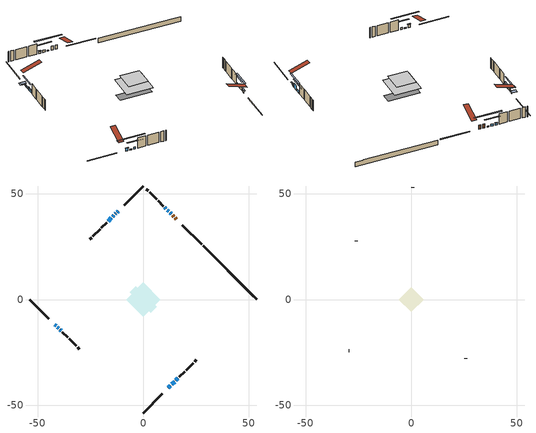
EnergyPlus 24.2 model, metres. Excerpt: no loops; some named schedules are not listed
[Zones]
conditioned space
 floor outside (Floor1 construction): -2.04,0 0,2.04 2.04,0 0,-2.04 z0.61
 floor adiabatic (AdiabaticFloorConstruction): -8.06,0 0,8.06 8.06,0 0,-8.06 z3.05
 floor foundation (Slab1 construction): -6.36,3.51 -3.51,6.36 6.36,-3.51 3.51,-6.36 z-1.68
 wall outside (RimJoist1 construction): 0,-53.71 9.1,-44.61 / -53.71,0 -44.61,-9.1 / 0,53.71 -9.1,44.61 / 27.62,26.09 18.52,35.19 z0.61:0.91
 wall outside (AdiabaticWallConstruction 1): 15.69,38.01 15.1,38.6 / 14.45,39.26 13.86,39.85 z0.61:2.64
 wall outside (AdiabaticWallConstruction): -11.92,41.78 -12.36,41.35 z0.61:0.92; 11.92,-41.78 12.89,-40.81 / -13.88,39.82 -14.46,39.25 / 15.46,-38.24 16.43,-37.27 z0.61:1.73; -41.78,-11.92 -41.24,-12.46 z0.61:1.91; 13.2,40.5 12.66,41.05 / -40.59,-13.12 -40.05,-13.66 z0.61:1.07; -13.01,40.7 -13.23,40.48 z0.61:2.14; 12.01,41.7 11.36,42.35 z0.61:1.63; 13.55,-40.16 14.81,-38.9 z0.61:2.74; -39.39,-14.31 -38.89,-14.82 / 10.7,43 10.12,43.58 z0.61:1.53; -15.12,38.59 -16.64,37.06 z0.61:1.88
 wall outside (Wall1 construction): 17.09,-36.61 19.58,-34.13 / -38.23,-15.47 -35.75,-17.96 / -17.3,36.41 -19.78,33.92 / 9.47,44.24 6.98,46.72 z0.61:5.49
 wall outside (Wall2 construction): 20.23,-33.47 23.6,-30.11 / -35.09,-18.61 -31.72,-21.98 / -20.44,33.27 -23.81,29.9 / 6.33,47.38 2.96,50.75 z0.61:5.49
 wall outside (Wall3 construction): 24.26,-29.45 25.1,-28.6 / -31.07,-22.64 -30.22,-23.49 / -24.46,29.24 -25.31,28.39 / 2.3,51.4 1.46,52.25 z0.61:5.49
 wall foundation (FoundationWall1 construction): 28.27,25.43,-1.68 28.27,25.43,0.61 51.16,2.54,0.61 51.16,2.54,0.42 53.71,0,0.42 53.71,0,-1.68
 window (WindowConstruction 9): -11.92,41.78 -12.35,41.35 z0.61:0.91
 window (WindowConstruction 7): 11.92,-41.78 12.89,-40.81 z0.61:1.73
 window (WindowConstruction 8): -41.78,-11.92 -41.24,-12.46 z0.61:1.91
 window (WindowConstruction 11): 13.2,40.51 12.66,41.04 z0.61:1.07
 window (WindowConstruction 12): -40.59,-13.12 -40.05,-13.66 z0.61:1.07
 window (WindowConstruction 10): -13.01,40.69 -13.23,40.48 z0.61:2.13
 window (WindowConstruction): 12,41.7 11.36,42.35 z0.61:1.62
 window (WindowConstruction 1): 13.55,-40.16 14.81,-38.9 z0.61:2.74
 window (WindowConstruction 2): -39.39,-14.31 -38.89,-14.82 z0.61:1.52
 window (WindowConstruction 3): 10.7,43 10.13,43.58 z0.61:1.52
 window (WindowConstruction 4): -13.88,39.82 -14.46,39.25 z0.61:1.73
 window (WindowConstruction 5): -15.12,38.59 -16.64,37.06 z0.61:1.88
 window (WindowConstruction 6): 15.46,-38.24 16.43,-37.27 z0.61:1.73
 door (Door): 15.69,38.01 15.1,38.6 z0.61:2.64
 door (Door 1): 14.45,39.26 13.86,39.85 z0.61:2.64
 ceiling adiabatic (AdiabaticFloorConstruction): 0,-8.06 8.06,0 0,8.06 -8.06,0 z3.05
attic - vented
 floor to conditioned space (Floor2 construction Reversed): -5.88,0 0,5.88 5.88,0 0,-5.88 z5.49
 wall outside (Wall4 construction): 25.76,-27.95 25.9,-27.8 / -29.56,-24.14 -29.42,-24.29 / -25.97,27.74 -26.11,27.6 / 0.8,52.91 0.66,53.05 z0.61:5.49
 roof outside (Roof1 construction): 11.27,-42.44,5.49 5.54,-36.71,8.19 4.03,-38.22,8.19 9.76,-43.95,5.49; -42.44,-11.27,5.49 -36.71,-5.54,8.19 -38.22,-4.03,8.19 -43.95,-9.76,5.49; -11.27,42.44,5.49 -5.54,36.71,8.19 -4.03,38.22,8.19 -9.76,43.95,5.49; 16.35,37.35,5.49 10.62,31.63,8.19 12.13,30.12,8.19 17.86,35.85,5.49
shading: -12.68,41.03 -11.6,42.11 -13.1,43.61 -14.19,42.53 z1.38; 13.04,-40.67 11.78,-41.92 12.07,-42.22 13.33,-40.96 z1.93; -41.1,-12.6 -41.92,-11.78 -42.22,-12.07 -41.39,-12.89 z2.11; 8.64,45.07 17.22,36.48 17.52,36.77 8.93,45.36 z6.76; -36.02,-17.68 -44.61,-9.09 -44.9,-9.39 -36.32,-17.97 z6.76; -13.55,40.15 -12.69,41.02 -14.19,42.53 -15.06,41.66 z2.59; 9.28,44.43 14.08,39.62 14.38,39.91 9.57,44.72 z4.57; 16.89,-36.82 11.47,-42.24 11.76,-42.53 17.18,-37.11 z5.68; -36.81,-16.9 -41.47,-12.23 -41.76,-12.53 -37.1,-17.19 z4.47; 9.98,43.72 10.84,42.86 11.13,43.15 10.27,44.01 z1.73; -16.54,37.17 -11.8,41.9 -12.09,42.19 -16.83,37.46 z4.67; -16.78,36.92 -14.97,38.73 -15.26,39.02 -17.07,37.21 z2.08; 18.51,-35.19 13.38,-40.32 13.67,-40.61 18.8,-35.48 z4.67
[Building]
Building 1: Terrain=Suburbs
[Site:Location]
Toronto City Centre_ON: Latitude {deg}=43.63; Longitude {deg}=-79.39; Time Zone {hr}=-5; Elevation {m}=77; Keep Site Location Information=Yes
[Site:GroundTemperature:Shallow]
5.01852, 3.26908, 3.12898, 3.95918, 7.29196, 10.6092, 13.4851, 15.3069, 15.4617, 13.9799, 11.1774, 7.9619
[Site:WaterMainsTemperature]
Calculation Method=Schedule; Temperature Schedule=mains temperature schedule
[Material] Roughness=Rough; Thermal Absorptance=0.9
Name | Thickness {m} | Conductivity {W/m-K} | Density {kg/m3} | Specific Heat {J/kg-K} | Solar Absorptance | Visible Absorptance
asphalt or fiberglass shingles | 0.00635 | 0.162714 | 1121.4 | 1465.45 | 0.4 | 0.4
ceiling loosefill ins | 0.169333 | 0.0480833 | 16.02 | 1046.75 | 0.7 | 0.7
ceiling stud and cavity | 0.1397 | 0.0979471 | 65.682 | 1177.47 | 0.7 | 0.7
concrete 4.0 in. | 0.1016 | 1.803125 | 2242.8 | 837.4 | 0.7 | 0.7
concrete 8.0 in. | 0.2032 | 1.803125 | 2242.8 | 837.4 | 0.7 | 0.7
door material | 0.04445 | 0.053851 | 512.64 | 1214.23 | 0.7 | 0.7
exterior vertical ins | 0.0115383 | 0.029427 | 32.04 | 1214.23 | 0.7 | 0.7
floor covering | 0.0127 | 0.0433444 | 54.468 | 1339.84 | 0.6 | 0.6
floor rigid ins; rim joist rigid ins; wall rigid ins | 0.051816 | 0.029427 | 32.04 | 1214.23 | 0.7 | 0.7
floor rigid ins 1; wall rigid ins 1 | 0.512978 | 0.029427 | 32.04 | 1214.23 | 0.7 | 0.7
floor stud and cavity | 0.1397 | 0.18659 | 92.3553 | 1139.71 | 0.7 | 0.7
floor stud and cavity 1 | 0.1397 | 1.75129 | 37.0049 | 1207.88 | 0.7 | 0.7
furniture material conditioned space 1 | 0.1524 | 0.115458 | 640.8 | 1214.23 | 0.6 | 0.6
gypsum board | 0.0127 | 0.160291 | 801 | 837.4 | 0.6 | 0.6
gypsum board 1 | 0.0127 | 0.160291 | 801 | 837.4 | 0.7 | 0.7
osb sheathing 0.5 in. | 0.0127 | 0.115458 | 512.64 | 1214.23 | 0.7 | 0.7
osb sheathing 0.75 in. | 0.01905 | 0.115458 | 512.64 | 1214.23 | 0.7 | 0.7
osb sheathing 2.0 in. | 0.0508 | 0.115458 | 512.64 | 1214.23 | 0.7 | 0.7
rim joist stud and cavity | 0.0508 | 0.035244 | 125.044 | 1163.47 | 0.6 | 0.6
wall stud and cavity | 0.1397 | 0.0832512 | 139.0536 | 1170.24 | 0.7 | 0.7
wall stud and cavity 1 | 0.1397 | 0.160606 | 139.0536 | 1170.24 | 0.7 | 0.7
wall stud and cavity 2 | 0.1397 | 0.109132 | 139.0536 | 1170.24 | 0.7 | 0.7
wall stud and cavity 3 | 0.0889 | 6.1454 | 50.32683 | 1063.81 | 0.6 | 0.6
wall stud and cavity 4 | 0.0889 | 0.380278 | 52.3479 | 1209.89 | 0.7 | 0.7
wall stud and cavity 5 | 0.0889 | 0.391764 | 83.0341 | 1211.67 | 0.7 | 0.7
wood siding | 0.0254 | 0.102417 | 544.68 | 1172.36 | 0.4 | 0.4
wood siding 1 | 0.00254 | 0.102417 | 544.68 | 1172.36 | 0.4 | 0.4
wood siding 2; wood siding 3; wood siding 4 | 0.0254 | 0.102417 | 544.68 | 1172.36 | 0.7 | 0.7
[WindowMaterial:SimpleGlazingSystem]
Name | U-Factor {W/m2-K} | Solar Heat Gain Coefficient
WindowMaterial | 3.01388 | 0.52
WindowMaterial 1 | 2.97357 | 0.6
WindowMaterial 10 | 3.06101 | 0.4
WindowMaterial 2 | 2.98322 | 0.53
WindowMaterial 3 | 3.029213 | 0.5
WindowMaterial 4 | 2.96448 | 0.56
WindowMaterial 5 | 2.909975 | 0.64
WindowMaterial 6 | 2.97754 | 0.57
WindowMaterial 7 | 2.94631 | 0.64
WindowMaterial 8 | 3.06555 | 0.49
WindowMaterial 9 | 3.06271 | 0.54
[Construction]
AdiabaticFloorConstruction: floor stud and cavity 1, floor rigid ins 1, osb sheathing 0.75 in., floor covering
AdiabaticWallConstruction: wood siding 3, wall rigid ins 1, wall stud and cavity 4, gypsum board
AdiabaticWallConstruction 1: wood siding 4, wall rigid ins 1, wall stud and cavity 4, gypsum board
Door; Door 1: door material
Floor1 construction: floor stud and cavity, floor rigid ins, osb sheathing 0.75 in., floor covering
Floor2 construction Reversed: gypsum board, ceiling stud and cavity, ceiling loosefill ins
FoundationWall1 construction: concrete 8.0 in., gypsum board 1
furniture construction conditioned space 1: furniture material conditioned space 1
PartitionWallConstruction: gypsum board, wall stud and cavity 5, gypsum board
RimJoist1 construction: wood siding 2, rim joist rigid ins, osb sheathing 2.0 in., rim joist stud and cavity
Roof1 construction: asphalt or fiberglass shingles
Slab1 construction: concrete 4.0 in.
Wall1 construction: wood siding, osb sheathing 0.5 in., wall stud and cavity, gypsum board
Wall2 construction: wood siding, wall rigid ins, osb sheathing 0.5 in., wall stud and cavity 1, gypsum board
Wall3 construction: wood siding, osb sheathing 0.5 in., wall stud and cavity 2, gypsum board
Wall4 construction: wood siding 1, wall stud and cavity 3
WindowConstruction: WindowMaterial
WindowConstruction 1: WindowMaterial 1
WindowConstruction 10: WindowMaterial 9
WindowConstruction 11; WindowConstruction 12: WindowMaterial 10
WindowConstruction 2: WindowMaterial 2
WindowConstruction 3: WindowMaterial 3
WindowConstruction 4: WindowMaterial 4
WindowConstruction 5: WindowMaterial 5
WindowConstruction 6; WindowConstruction 7: WindowMaterial 6
WindowConstruction 8: WindowMaterial 7
WindowConstruction 9: WindowMaterial 8
[Zone] Multiplier=1; Part of Total Floor Area=Yes
Name | Volume {m3}
attic - vented | 30.3066
conditioned space | 511.7
[Space]
Name | Zone | Volume {m3}
attic - vented 1 | attic - vented | 30.3066
conditioned space 1 | conditioned space | 511.7
[ZoneInfiltration:EffectiveLeakageArea]
infil attic - vented 1: Zone or Space=attic - vented 1; Schedule=Always On Discrete; Effective Air Leakage Area {cm2}=2911.58; Stack Coefficient=0.000526865; Wind Coefficient=1.55085e-05
[ZoneMixing]
whole house fan mix: Zone or Space=attic - vented; Schedule=Always On Continuous; Design Flow Rate Calculation Method=Flow/Zone; Design Flow Rate {m3/s}=0; Source Zone or Space=conditioned space
[SurfaceProperty:ExposedFoundationPerimeter]
Slab1: Exposed Perimeter Calculation Method=TotalExposedPerimeter; Total Exposed Perimeter {m}=35.966
[InternalMass] Zone or ZoneList=conditioned space; Space or SpaceList=conditioned space 1
Name | Construction | Surface Area {m2}
furniture mass conditioned space 1 | furniture construction conditioned space 1 | 77.7681
partition wall mass | PartitionWallConstruction | 194.42
[Lights]
interior lighting: Zone or ZoneList or Space or SpaceList=conditioned space 1; Schedule=interior lighting schedule; Design Level Calculation Method=LightingLevel; Lighting Level {W}=343.2; Return Air Fraction=0; Fraction Radiant=0.6; Fraction Visible=0.2; Fraction Replaceable=1
[People]
occupants: Zone or ZoneList or Space or SpaceList=conditioned space 1; Number of People Schedule=occupants schedule; Number of People Calculation Method=People; Number of People=3; Fraction Radiant=0.314171; Sensible Heat Fraction=0.56303; Activity Level Schedule=occupants activity schedule; Carbon Dioxide Generation Rate {m3/s-W}=0; Enable ASHRAE 55 Comfort Warnings=No; Mean Radiant Temperature Calculation Type=EnclosureAveraged
[ElectricEquipment] Zone or ZoneList or Space or SpaceList=conditioned space 1; Design Level Calculation Method=EquipmentLevel
Name | Schedule | Design Level {W} | Fraction Latent | Fraction Radiant | Fraction Lost
clothes dryer | clothes dryer schedule | 140.772 | 0.015 | 0.081 | 0.85
clothes washer | clothes washer schedule | 32.1985 | 0.03 | 0.162 | 0.7
cooking range | cooking range schedule | 215.147 | 0.08 | 0.432 | 0.2
dishwasher | dishwasher schedule | 66.8632 | 0.3 | 0.18 | 0.4
fridge | fridge schedule | 72.9452 | 0 | 0.6 | 0
mech vent bath fan 0 | mech vent bath fan 0 schedule | 50.2 | 0 | 0 | 1
mech vent bath fan 1 | mech vent bath fan 1 schedule | 50.2 | 0 | 0 | 1
mech vent house fan | mech vent house fan schedule | 0 | 0 | 0 | 1
mech vent house fan cfis | mech vent house fan cfis schedule | 0 | 0 | 0 | 0
mech vent range fan 0 | mech vent range fan 0 schedule | 57 | 0 | 0 | 1
misc plug loads | misc plug loads schedule | 494.7 | 0.045 | 0.513 | 0.1
whole house fan | Always On Discrete | 0 | 0 | 0 | 1
[OtherEquipment] Zone or ZoneList or Space or SpaceList=conditioned space 1; Design Level Calculation Method=EquipmentLevel
Name | Fuel Type | Schedule | Design Level {W} | Fraction Latent | Fraction Radiant | Fraction Lost
clothes dryer 1 | Electricity | clothes dryer schedule | 0 | 0.015 | 0.081 | 0.85
cooking range 1 | Electricity | cooking range schedule | 0 | 0.08 | 0.432 | 0.2
general water use latent | None | general water use schedule | 62.594 | 1 | 0 | 0
general water use sensible | None | general water use schedule | -61.6891 | 0 | 0.6 | 0
mech vent house fan latent load | None | Always On Discrete | 0 | 1 | 0 | 0
mech vent house fan sensible load | None | Always On Discrete | 0 | 0 | 0 | 0
water heater energy adjustment1 | NaturalGas | Always On Discrete | 0.01 | 0 | 0 | 1
[ZoneInfiltration:DesignFlowRate] Zone or ZoneList or Space or SpaceList=conditioned space 1; Schedule=Always On Discrete; Design Flow Rate Calculation Method=Flow/Zone; Design Flow Rate {m3/s}=0
infil flow; natural vent flow; whole house fan flow
[Foundation:Kiva]
Foundation Kiva 1: Initial Indoor Air Temperature {C}=18; Wall Height Above Grade {m}=0.609996; Wall Depth Below Slab {m}=0.2032; Custom Block Material Name 1=exterior vertical ins; Custom Block Depth 1 {m}=2.28999; Custom Block X Position 1 {m}=0.2159; Custom Block Z Position 1 {m}=0
[Foundation:Kiva:Settings]
Soil Conductivity {W/m-K}=0.849921; Soil Density {kg/m3}=1842.3; Soil Specific Heat {J/kg-K}=418.7; Ground Solar Absorptivity=0.9; Ground Thermal Absorptivity=0.9; Ground Surface Roughness {m}=0.03; Far-Field Width {m}=40; Deep-Ground Boundary Condition=ZeroFlux; Deep-Ground Depth {m}=40; Minimum Cell Dimension {m}=0.2; Maximum Cell Growth Coefficient=3; Simulation Timestep=Timestep
[Exterior:Lights]
exterior lighting: Schedule=exterior lighting schedule; Design Level {W}=75.6
[Schedule:Constant]
Name | Hourly Value
Always On Continuous; mech vent house fan schedule; mech vent house fan cfis schedule; Always On Discrete | 1
occupants activity schedule | 117.228
fridge schedule | 0
[Schedule:Week:Daily]
interior lighting schedule Week Rule - Jan1-Jan27: interior lighting schedule day, interior lighting schedule day, interior lighting schedule day, interior lighting schedule day, interior lighting schedule day, interior lighting schedule day, interior lighting schedule day, interior lighting schedule default day, interior lighting schedule default day, interior lighting schedule default day, interior lighting schedule default day, interior lighting schedule default day
interior lighting schedule Week Rule - Jan28-Feb3: interior lighting schedule day, interior lighting schedule day, interior lighting schedule day, interior lighting schedule day, interior lighting schedule day 1, interior lighting schedule day 1, interior lighting schedule day 1, interior lighting schedule default day, interior lighting schedule default day, interior lighting schedule default day, interior lighting schedule default day, interior lighting schedule default day
interior lighting schedule Week Rule - Feb4-Feb24: interior lighting schedule day 1, interior lighting schedule day 1, interior lighting schedule day 1, interior lighting schedule day 1, interior lighting schedule day 1, interior lighting schedule day 1, interior lighting schedule day 1, interior lighting schedule default day, interior lighting schedule default day, interior lighting schedule default day, interior lighting schedule default day, interior lighting schedule default day
interior lighting schedule Week Rule - Feb25-Mar3: interior lighting schedule day 1, interior lighting schedule day 1, interior lighting schedule day 1, interior lighting schedule day 1, interior lighting schedule day 2, interior lighting schedule day 2, interior lighting schedule day 2, interior lighting schedule default day, interior lighting schedule default day, interior lighting schedule default day, interior lighting schedule default day, interior lighting schedule default day
interior lighting schedule Week Rule - Mar4-Mar31: interior lighting schedule day 2, interior lighting schedule day 2, interior lighting schedule day 2, interior lighting schedule day 2, interior lighting schedule day 2, interior lighting schedule day 2, interior lighting schedule day 2, interior lighting schedule default day, interior lighting schedule default day, interior lighting schedule default day, interior lighting schedule default day, interior lighting schedule default day
interior lighting schedule Week Rule - Apr1-Apr28: interior lighting schedule day 3, interior lighting schedule day 3, interior lighting schedule day 3, interior lighting schedule day 3, interior lighting schedule day 3, interior lighting schedule day 3, interior lighting schedule day 3, interior lighting schedule default day, interior lighting schedule default day, interior lighting schedule default day, interior lighting schedule default day, interior lighting schedule default day
interior lighting schedule Week Rule - Apr29-May5: interior lighting schedule day 3, interior lighting schedule day 3, interior lighting schedule day 4, interior lighting schedule day 4, interior lighting schedule day 4, interior lighting schedule day 4, interior lighting schedule day 4, interior lighting schedule default day, interior lighting schedule default day, interior lighting schedule default day, interior lighting schedule default day, interior lighting schedule default day
interior lighting schedule Week Rule - May6-May26: interior lighting schedule day 4, interior lighting schedule day 4, interior lighting schedule day 4, interior lighting schedule day 4, interior lighting schedule day 4, interior lighting schedule day 4, interior lighting schedule day 4, interior lighting schedule default day, interior lighting schedule default day, interior lighting schedule default day, interior lighting schedule default day, interior lighting schedule default day
interior lighting schedule Week Rule - May27-Jun2: interior lighting schedule day 4, interior lighting schedule day 4, interior lighting schedule day 4, interior lighting schedule day 4, interior lighting schedule day 4, interior lighting schedule day 5, interior lighting schedule day 5, interior lighting schedule default day, interior lighting schedule default day, interior lighting schedule default day, interior lighting schedule default day, interior lighting schedule default day
interior lighting schedule Week Rule - Jun3-Jun30: interior lighting schedule day 5, interior lighting schedule day 5, interior lighting schedule day 5, interior lighting schedule day 5, interior lighting schedule day 5, interior lighting schedule day 5, interior lighting schedule day 5, interior lighting schedule default day, interior lighting schedule default day, interior lighting schedule default day, interior lighting schedule default day, interior lighting schedule default day
interior lighting schedule Week Rule - Jul1-Jul28: interior lighting schedule day 6, interior lighting schedule day 6, interior lighting schedule day 6, interior lighting schedule day 6, interior lighting schedule day 6, interior lighting schedule day 6, interior lighting schedule day 6, interior lighting schedule default day, interior lighting schedule default day, interior lighting schedule default day, interior lighting schedule default day, interior lighting schedule default day
interior lighting schedule Week Rule - Jul29-Aug4: interior lighting schedule day 6, interior lighting schedule day 6, interior lighting schedule day 6, interior lighting schedule day 7, interior lighting schedule day 7, interior lighting schedule day 7, interior lighting schedule day 7, interior lighting schedule default day, interior lighting schedule default day, interior lighting schedule default day, interior lighting schedule default day, interior lighting schedule default day
interior lighting schedule Week Rule - Aug5-Aug25: interior lighting schedule day 7, interior lighting schedule day 7, interior lighting schedule day 7, interior lighting schedule day 7, interior lighting schedule day 7, interior lighting schedule day 7, interior lighting schedule day 7, interior lighting schedule default day, interior lighting schedule default day, interior lighting schedule default day, interior lighting schedule default day, interior lighting schedule default day
interior lighting schedule Week Rule - Aug26-Sep1: interior lighting schedule day 7, interior lighting schedule day 7, interior lighting schedule day 7, interior lighting schedule day 7, interior lighting schedule day 7, interior lighting schedule day 7, interior lighting schedule day 8, interior lighting schedule default day, interior lighting schedule default day, interior lighting schedule default day, interior lighting schedule default day, interior lighting schedule default day
interior lighting schedule Week Rule - Sep2-Sep29: interior lighting schedule day 8, interior lighting schedule day 8, interior lighting schedule day 8, interior lighting schedule day 8, interior lighting schedule day 8, interior lighting schedule day 8, interior lighting schedule day 8, interior lighting schedule default day, interior lighting schedule default day, interior lighting schedule default day, interior lighting schedule default day, interior lighting schedule default day
interior lighting schedule Week Rule - Sep30-Oct6: interior lighting schedule day 8, interior lighting schedule day 9, interior lighting schedule day 9, interior lighting schedule day 9, interior lighting schedule day 9, interior lighting schedule day 9, interior lighting schedule day 9, interior lighting schedule default day, interior lighting schedule default day, interior lighting schedule default day, interior lighting schedule default day, interior lighting schedule default day
interior lighting schedule Week Rule - Oct7-Oct27: interior lighting schedule day 9, interior lighting schedule day 9, interior lighting schedule day 9, interior lighting schedule day 9, interior lighting schedule day 9, interior lighting schedule day 9, interior lighting schedule day 9, interior lighting schedule default day, interior lighting schedule default day, interior lighting schedule default day, interior lighting schedule default day, interior lighting schedule default day
interior lighting schedule Week Rule - Oct28-Nov3: interior lighting schedule day 9, interior lighting schedule day 9, interior lighting schedule day 9, interior lighting schedule day 9, interior lighting schedule day 10, interior lighting schedule day 10, interior lighting schedule day 10, interior lighting schedule default day, interior lighting schedule default day, interior lighting schedule default day, interior lighting schedule default day, interior lighting schedule default day
interior lighting schedule Week Rule - Nov4-Nov24: interior lighting schedule day 10, interior lighting schedule day 10, interior lighting schedule day 10, interior lighting schedule day 10, interior lighting schedule day 10, interior lighting schedule day 10, interior lighting schedule day 10, interior lighting schedule default day, interior lighting schedule default day, interior lighting schedule default day, interior lighting schedule default day, interior lighting schedule default day
interior lighting schedule Week Rule - Nov25-Dec1: interior lighting schedule day 10, interior lighting schedule day 10, interior lighting schedule day 10, interior lighting schedule day 10, interior lighting schedule day 10, interior lighting schedule day 10, interior lighting schedule day 11, interior lighting schedule default day, interior lighting schedule default day, interior lighting schedule default day, interior lighting schedule default day, interior lighting schedule default day
interior lighting schedule Week Rule - Dec2-Dec31: interior lighting schedule day 11, interior lighting schedule day 11, interior lighting schedule day 11, interior lighting schedule day 11, interior lighting schedule day 11, interior lighting schedule day 11, interior lighting schedule day 11, interior lighting schedule default day, interior lighting schedule default day, interior lighting schedule default day, interior lighting schedule default day, interior lighting schedule default day
occupants schedule Week Rule - Jan1-Dec31: occupants schedule day, occupants schedule day, occupants schedule day, occupants schedule day, occupants schedule day, occupants schedule day, occupants schedule day, occupants schedule default day, occupants schedule default day, occupants schedule default day, occupants schedule default day, occupants schedule default day
clothes dryer schedule Week Rule - Jan1-Dec31: clothes dryer schedule day, clothes dryer schedule day, clothes dryer schedule day, clothes dryer schedule day, clothes dryer schedule day, clothes dryer schedule day, clothes dryer schedule day, clothes dryer schedule default day, clothes dryer schedule default day, clothes dryer schedule default day, clothes dryer schedule default day, clothes dryer schedule default day
clothes washer schedule Week Rule - Jan1-Dec31: clothes washer schedule day, clothes washer schedule day, clothes washer schedule day, clothes washer schedule day, clothes washer schedule day, clothes washer schedule day, clothes washer schedule day, clothes washer schedule default day, clothes washer schedule default day, clothes washer schedule default day, clothes washer schedule default day, clothes washer schedule default day
cooking range schedule Week Rule - Jan1-Dec31: cooking range schedule day, cooking range schedule day, cooking range schedule day, cooking range schedule day, cooking range schedule day, cooking range schedule day, cooking range schedule day, cooking range schedule default day, cooking range schedule default day, cooking range schedule default day, cooking range schedule default day, cooking range schedule default day
dishwasher schedule Week Rule - Jan1-Dec31: dishwasher schedule day, dishwasher schedule day, dishwasher schedule day, dishwasher schedule day, dishwasher schedule day, dishwasher schedule day, dishwasher schedule day, dishwasher schedule default day, dishwasher schedule default day, dishwasher schedule default day, dishwasher schedule default day, dishwasher schedule default day
mech vent bath fan 0 schedule Week Rule - Jan1-Dec31: mech vent bath fan 0 schedule day, mech vent bath fan 0 schedule day, mech vent bath fan 0 schedule day, mech vent bath fan 0 schedule day, mech vent bath fan 0 schedule day, mech vent bath fan 0 schedule day, mech vent bath fan 0 schedule day, mech vent bath fan 0 schedule default day, mech vent bath fan 0 schedule default day, mech vent bath fan 0 schedule default day, mech vent bath fan 0 schedule default day, mech vent bath fan 0 schedule default day
mech vent bath fan 1 schedule Week Rule - Jan1-Dec31: mech vent bath fan 1 schedule day, mech vent bath fan 1 schedule day, mech vent bath fan 1 schedule day, mech vent bath fan 1 schedule day, mech vent bath fan 1 schedule day, mech vent bath fan 1 schedule day, mech vent bath fan 1 schedule day, mech vent bath fan 1 schedule default day, mech vent bath fan 1 schedule default day, mech vent bath fan 1 schedule default day, mech vent bath fan 1 schedule default day, mech vent bath fan 1 schedule default day
mech vent range fan 0 schedule Week Rule - Jan1-Dec31: mech vent range fan 0 schedule day, mech vent range fan 0 schedule day, mech vent range fan 0 schedule day, mech vent range fan 0 schedule day, mech vent range fan 0 schedule day, mech vent range fan 0 schedule day, mech vent range fan 0 schedule day, mech vent range fan 0 schedule default day, mech vent range fan 0 schedule default day, mech vent range fan 0 schedule default day, mech vent range fan 0 schedule default day, mech vent range fan 0 schedule default day
misc plug loads schedule Week Rule - Jan1-Dec31: misc plug loads schedule day, misc plug loads schedule day, misc plug loads schedule day, misc plug loads schedule day, misc plug loads schedule day, misc plug loads schedule day, misc plug loads schedule day, misc plug loads schedule default day, misc plug loads schedule default day, misc plug loads schedule default day, misc plug loads schedule default day, misc plug loads schedule default day
general water use schedule Week Rule - Jan1-Dec31: general water use schedule day, general water use schedule day, general water use schedule day, general water use schedule day, general water use schedule day, general water use schedule day, general water use schedule day, general water use schedule default day, general water use schedule default day, general water use schedule default day, general water use schedule default day, general water use schedule default day
exterior lighting schedule Week Rule - Jan1-Jan27: exterior lighting schedule day, exterior lighting schedule day, exterior lighting schedule day, exterior lighting schedule day, exterior lighting schedule day, exterior lighting schedule day, exterior lighting schedule day, exterior lighting schedule default day, exterior lighting schedule default day, exterior lighting schedule default day, exterior lighting schedule default day, exterior lighting schedule default day
exterior lighting schedule Week Rule - Jan28-Feb3: exterior lighting schedule day, exterior lighting schedule day, exterior lighting schedule day, exterior lighting schedule day, exterior lighting schedule day 1, exterior lighting schedule day 1, exterior lighting schedule day 1, exterior lighting schedule default day, exterior lighting schedule default day, exterior lighting schedule default day, exterior lighting schedule default day, exterior lighting schedule default day
exterior lighting schedule Week Rule - Feb4-Feb24: exterior lighting schedule day 1, exterior lighting schedule day 1, exterior lighting schedule day 1, exterior lighting schedule day 1, exterior lighting schedule day 1, exterior lighting schedule day 1, exterior lighting schedule day 1, exterior lighting schedule default day, exterior lighting schedule default day, exterior lighting schedule default day, exterior lighting schedule default day, exterior lighting schedule default day
exterior lighting schedule Week Rule - Feb25-Mar3: exterior lighting schedule day 1, exterior lighting schedule day 1, exterior lighting schedule day 1, exterior lighting schedule day 1, exterior lighting schedule day 2, exterior lighting schedule day 2, exterior lighting schedule day 2, exterior lighting schedule default day, exterior lighting schedule default day, exterior lighting schedule default day, exterior lighting schedule default day, exterior lighting schedule default day
exterior lighting schedule Week Rule - Mar4-Mar31: exterior lighting schedule day 2, exterior lighting schedule day 2, exterior lighting schedule day 2, exterior lighting schedule day 2, exterior lighting schedule day 2, exterior lighting schedule day 2, exterior lighting schedule day 2, exterior lighting schedule default day, exterior lighting schedule default day, exterior lighting schedule default day, exterior lighting schedule default day, exterior lighting schedule default day
exterior lighting schedule Week Rule - Apr1-Apr28: exterior lighting schedule day 3, exterior lighting schedule day 3, exterior lighting schedule day 3, exterior lighting schedule day 3, exterior lighting schedule day 3, exterior lighting schedule day 3, exterior lighting schedule day 3, exterior lighting schedule default day, exterior lighting schedule default day, exterior lighting schedule default day, exterior lighting schedule default day, exterior lighting schedule default day
exterior lighting schedule Week Rule - Apr29-May5: exterior lighting schedule day 3, exterior lighting schedule day 3, exterior lighting schedule day 4, exterior lighting schedule day 4, exterior lighting schedule day 4, exterior lighting schedule day 4, exterior lighting schedule day 4, exterior lighting schedule default day, exterior lighting schedule default day, exterior lighting schedule default day, exterior lighting schedule default day, exterior lighting schedule default day
exterior lighting schedule Week Rule - May6-May26: exterior lighting schedule day 4, exterior lighting schedule day 4, exterior lighting schedule day 4, exterior lighting schedule day 4, exterior lighting schedule day 4, exterior lighting schedule day 4, exterior lighting schedule day 4, exterior lighting schedule default day, exterior lighting schedule default day, exterior lighting schedule default day, exterior lighting schedule default day, exterior lighting schedule default day
exterior lighting schedule Week Rule - May27-Jun2: exterior lighting schedule day 4, exterior lighting schedule day 4, exterior lighting schedule day 4, exterior lighting schedule day 4, exterior lighting schedule day 4, exterior lighting schedule day 5, exterior lighting schedule day 5, exterior lighting schedule default day, exterior lighting schedule default day, exterior lighting schedule default day, exterior lighting schedule default day, exterior lighting schedule default day
exterior lighting schedule Week Rule - Jun3-Jun30: exterior lighting schedule day 5, exterior lighting schedule day 5, exterior lighting schedule day 5, exterior lighting schedule day 5, exterior lighting schedule day 5, exterior lighting schedule day 5, exterior lighting schedule day 5, exterior lighting schedule default day, exterior lighting schedule default day, exterior lighting schedule default day, exterior lighting schedule default day, exterior lighting schedule default day
exterior lighting schedule Week Rule - Jul1-Jul28: exterior lighting schedule day 6, exterior lighting schedule day 6, exterior lighting schedule day 6, exterior lighting schedule day 6, exterior lighting schedule day 6, exterior lighting schedule day 6, exterior lighting schedule day 6, exterior lighting schedule default day, exterior lighting schedule default day, exterior lighting schedule default day, exterior lighting schedule default day, exterior lighting schedule default day
exterior lighting schedule Week Rule - Jul29-Aug4: exterior lighting schedule day 6, exterior lighting schedule day 6, exterior lighting schedule day 6, exterior lighting schedule day 7, exterior lighting schedule day 7, exterior lighting schedule day 7, exterior lighting schedule day 7, exterior lighting schedule default day, exterior lighting schedule default day, exterior lighting schedule default day, exterior lighting schedule default day, exterior lighting schedule default day
exterior lighting schedule Week Rule - Aug5-Aug25: exterior lighting schedule day 7, exterior lighting schedule day 7, exterior lighting schedule day 7, exterior lighting schedule day 7, exterior lighting schedule day 7, exterior lighting schedule day 7, exterior lighting schedule day 7, exterior lighting schedule default day, exterior lighting schedule default day, exterior lighting schedule default day, exterior lighting schedule default day, exterior lighting schedule default day
exterior lighting schedule Week Rule - Aug26-Sep1: exterior lighting schedule day 7, exterior lighting schedule day 7, exterior lighting schedule day 7, exterior lighting schedule day 7, exterior lighting schedule day 7, exterior lighting schedule day 7, exterior lighting schedule day 8, exterior lighting schedule default day, exterior lighting schedule default day, exterior lighting schedule default day, exterior lighting schedule default day, exterior lighting schedule default day
exterior lighting schedule Week Rule - Sep2-Sep29: exterior lighting schedule day 8, exterior lighting schedule day 8, exterior lighting schedule day 8, exterior lighting schedule day 8, exterior lighting schedule day 8, exterior lighting schedule day 8, exterior lighting schedule day 8, exterior lighting schedule default day, exterior lighting schedule default day, exterior lighting schedule default day, exterior lighting schedule default day, exterior lighting schedule default day
[Schedule:Year]
interior lighting schedule: interior lighting schedule Week Rule - Jan1-Jan27, 1, 1, 1, 27, interior lighting schedule Week Rule - Jan28-Feb3, 1, 28, 2, 3, interior lighting schedule Week Rule - Feb4-Feb24, 2, 4, 2, 24, interior lighting schedule Week Rule - Feb25-Mar3, 2, 25, 3, 3, interior lighting schedule Week Rule - Mar4-Mar31, 3, 4, 3, 31, interior lighting schedule Week Rule - Apr1-Apr28, 4, 1, 4, 28, interior lighting schedule Week Rule - Apr29-May5, 4, 29, 5, 5, interior lighting schedule Week Rule - May6-May26, 5, 6, 5, 26, interior lighting schedule Week Rule - May27-Jun2, 5, 27, 6, 2, interior lighting schedule Week Rule - Jun3-Jun30, 6, 3, 6, 30, interior lighting schedule Week Rule - Jul1-Jul28, 7, 1, 7, 28, interior lighting schedule Week Rule - Jul29-Aug4, 7, 29, 8, 4, interior lighting schedule Week Rule - Aug5-Aug25, 8, 5, 8, 25, interior lighting schedule Week Rule - Aug26-Sep1, 8, 26, 9, 1, interior lighting schedule Week Rule - Sep2-Sep29, 9, 2, 9, 29, interior lighting schedule Week Rule - Sep30-Oct6, 9, 30, 10, 6, interior lighting schedule Week Rule - Oct7-Oct27, 10, 7, 10, 27, interior lighting schedule Week Rule - Oct28-Nov3, 10, 28, 11, 3, interior lighting schedule Week Rule - Nov4-Nov24, 11, 4, 11, 24, interior lighting schedule Week Rule - Nov25-Dec1, 11, 25, 12, 1, interior lighting schedule Week Rule - Dec2-Dec31, 12, 2, 12, 31
occupants schedule: occupants schedule Week Rule - Jan1-Dec31, 1, 1, 12, 31
clothes dryer schedule: clothes dryer schedule Week Rule - Jan1-Dec31, 1, 1, 12, 31
clothes washer schedule: clothes washer schedule Week Rule - Jan1-Dec31, 1, 1, 12, 31
cooking range schedule: cooking range schedule Week Rule - Jan1-Dec31, 1, 1, 12, 31
dishwasher schedule: dishwasher schedule Week Rule - Jan1-Dec31, 1, 1, 12, 31
mech vent bath fan 0 schedule: mech vent bath fan 0 schedule Week Rule - Jan1-Dec31, 1, 1, 12, 31
mech vent bath fan 1 schedule: mech vent bath fan 1 schedule Week Rule - Jan1-Dec31, 1, 1, 12, 31
mech vent range fan 0 schedule: mech vent range fan 0 schedule Week Rule - Jan1-Dec31, 1, 1, 12, 31
misc plug loads schedule: misc plug loads schedule Week Rule - Jan1-Dec31, 1, 1, 12, 31
general water use schedule: general water use schedule Week Rule - Jan1-Dec31, 1, 1, 12, 31
exterior lighting schedule: exterior lighting schedule Week Rule - Jan1-Jan27, 1, 1, 1, 27, exterior lighting schedule Week Rule - Jan28-Feb3, 1, 28, 2, 3, exterior lighting schedule Week Rule - Feb4-Feb24, 2, 4, 2, 24, exterior lighting schedule Week Rule - Feb25-Mar3, 2, 25, 3, 3, exterior lighting schedule Week Rule - Mar4-Mar31, 3, 4, 3, 31, exterior lighting schedule Week Rule - Apr1-Apr28, 4, 1, 4, 28, exterior lighting schedule Week Rule - Apr29-May5, 4, 29, 5, 5, exterior lighting schedule Week Rule - May6-May26, 5, 6, 5, 26, exterior lighting schedule Week Rule - May27-Jun2, 5, 27, 6, 2, exterior lighting schedule Week Rule - Jun3-Jun30, 6, 3, 6, 30, exterior lighting schedule Week Rule - Jul1-Jul28, 7, 1, 7, 28, exterior lighting schedule Week Rule - Jul29-Aug4, 7, 29, 8, 4, exterior lighting schedule Week Rule - Aug5-Aug25, 8, 5, 8, 25, exterior lighting schedule Week Rule - Aug26-Sep1, 8, 26, 9, 1, exterior lighting schedule Week Rule - Sep2-Sep29, 9, 2, 9, 29, exterior lighting schedule Week Rule - Sep30-Oct6, 9, 30, 10, 6, exterior lighting schedule Week Rule - Oct7-Oct27, 10, 7, 10, 27, exterior lighting schedule Week Rule - Oct28-Nov3, 10, 28, 11, 3, exterior lighting schedule Week Rule - Nov4-Nov24, 11, 4, 11, 24, exterior lighting schedule Week Rule - Nov25-Dec1, 11, 25, 12, 1, exterior lighting schedule Week Rule - Dec2-Dec31, 12, 2, 12, 31
[Schedule:Compact]
mains temperature schedule: Through: 01/01, For: AllDays, Until: 24:00, 8.80333, Through: 01/02, For: AllDays, Until: 24:00, 8.74333, Through: 01/03, For: AllDays, Until: 24:00, 8.68389, Through: 01/04, For: AllDays, Until: 24:00, 8.62611, Through: 01/05, For: AllDays, Until: 24:00, 8.56944, Through: 01/06, For: AllDays, Until: 24:00, 8.51389, Through: 01/07, For: AllDays, Until: 24:00, 8.45944, Through: 01/08, For: AllDays, Until: 24:00, 8.40611, Through: 01/09, For: AllDays, Until: 24:00, 8.35389, Through: 01/10, For: AllDays, Until: 24:00, 8.30278, Through: 01/11, For: AllDays, Until: 24:00, 8.25333, Through: 01/12, For: AllDays, Until: 24:00, 8.205, Through: 01/13, For: AllDays, Until: 24:00, 8.15778, Through: 01/14, For: AllDays, Until: 24:00, 8.11222, Through: 01/15, For: AllDays, Until: 24:00, 8.06778, Through: 01/16, For: AllDays, Until: 24:00, 8.02444, Through: 01/17, For: AllDays, Until: 24:00, 7.98222, Through: 01/18, For: AllDays, Until: 24:00, 7.94167, Through: 01/19, For: AllDays, Until: 24:00, 7.90222, Through: 01/20, For: AllDays, Until: 24:00, 7.86444, Through: 01/21, For: AllDays, Until: 24:00, 7.82778, Through: 01/22, For: AllDays, Until: 24:00, 7.79278, Through: 01/23, For: AllDays, Until: 24:00, 7.75889, Through: 01/24, For: AllDays, Until: 24:00, 7.72667, Through: 01/25, For: AllDays, Until: 24:00, 7.69556, Through: 01/26, For: AllDays, Until: 24:00, 7.66611, Through: 01/27, For: AllDays, Until: 24:00, 7.63778, Through: 01/28, For: AllDays, Until: 24:00, 7.61111, Through: 01/29, For: AllDays, Until: 24:00, 7.58556, Through: 01/30, For: AllDays, Until: 24:00, 7.56167, Through: 01/31, For: AllDays, Until: 24:00, 7.53944, Through: 02/01, For: AllDays, Until: 24:00, 7.51833, Through: 02/02, For: AllDays, Until: 24:00, 7.49889, Through: 02/03, For: AllDays, Until: 24:00, 7.48111, Through: 02/04, For: AllDays, Until: 24:00, 7.46444, Through: 02/05, For: AllDays, Until: 24:00, 7.44944, Through: 02/06, For: AllDays, Until: 24:00, 7.43556, Through: 02/07, For: AllDays, Until: 24:00, 7.42333, Through: 02/08, For: AllDays, Until: 24:00, 7.41278, Through: 02/09, For: AllDays, Until: 24:00, 7.40389, Through: 02/10, For: AllDays, Until: 24:00, 7.39611, Through: 02/11, For: AllDays, Until: 24:00, 7.39, Through: 02/12, For: AllDays, Until: 24:00, 7.38556, Through: 02/13, For: AllDays, Until: 24:00, 7.38222, Through: 02/14, For: AllDays, Until: 24:00, 7.38056, Through: 02/15, For: AllDays, Until: 24:00, 7.38056, Through: 02/16, For: AllDays, Until: 24:00, 7.38222, Through: 02/17, For: AllDays, Until: 24:00, 7.385, Through: 02/18, For: AllDays, Until: 24:00, 7.38944, Through: 02/19, For: AllDays, Until: 24:00, 7.395, Through: 02/20, For: AllDays, Until: 24:00, 7.40278, Through: 02/21, For: AllDays, Until: 24:00, 7.41167, Through: 02/22, For: AllDays, Until: 24:00, 7.42222, Through: 02/23, For: AllDays, Until: 24:00, 7.43389, Through: 02/24, For: AllDays, Until: 24:00, 7.44722, Through: 02/25, For: AllDays, Until: 24:00, 7.46222, Through: 02/26, For: AllDays, Until: 24:00, 7.47833, Through: 02/27, For: AllDays, Until: 24:00, 7.49611, Through: 02/28, For: AllDays, Until: 24:00, 7.51556, Through: 03/01, For: AllDays, Until: 24:00, 7.53667, Through: 03/02, For: AllDays, Until: 24:00, 7.55889, Through: 03/03, For: AllDays, Until: 24:00, 7.58222, Through: 03/04, For: AllDays, Until: 24:00, 7.60722, Through: 03/05, For: AllDays, Until: 24:00, 7.63389, Through: 03/06, For: AllDays, Until: 24:00, 7.66222, Through: 03/07, For: AllDays, Until: 24:00, 7.69111, Through: 03/08, For: AllDays, Until: 24:00, 7.72222, Through: 03/09, For: AllDays, Until: 24:00, 7.75444, Through: 03/10, For: AllDays, Until: 24:00, 7.78778, Through: 03/11, For: AllDays, Until: 24:00, 7.82278, Through: 03/12, For: AllDays, Until: 24:00, 7.85944, Through: 03/13, For: AllDays, Until: 24:00, 7.89722, Through: 03/14, For: AllDays, Until: 24:00, 7.93611, Through: 03/15, For: AllDays, Until: 24:00, 7.97667, Through: 03/16, For: AllDays, Until: 24:00, 8.01833, Through: 03/17, For: AllDays, Until: 24:00, 8.06167, Through: 03/18, For: AllDays, Until: 24:00, 8.10611, Through: 03/19, For: AllDays, Until: 24:00, 8.15167, Through: 03/20, For: AllDays, Until: 24:00, 8.19833, Through: 03/21, For: AllDays, Until: 24:00, 8.24667, Through: 03/22, For: AllDays, Until: 24:00, 8.29611, Through: 03/23, For: AllDays, Until: 24:00, 8.34667, Through: 03/24, For: AllDays, Until: 24:00, 8.39889, Through: 03/25, For: AllDays, Until: 24:00, 8.45167, Through: 03/26, For: AllDays, Until: 24:00, 8.50611, Through: 03/27, For: AllDays, Until: 24:00, 8.56167, Through: 03/28, For: AllDays, Until: 24:00, 8.61833, Through: 03/29, For: AllDays, Until: 24:00, 8.67611, Through: 03/30, For: AllDays, Until: 24:00, 8.735, Through: 03/31, For: AllDays, Until: 24:00, 8.795, Through: 04/01, For: AllDays, Until: 24:00, 8.85611, Through: 04/02, For: AllDays, Until: 24:00, 8.91833, Through: 04/03, For: AllDays, Until: 24:00, 8.98167, Through: 04/04, For: AllDays, Until: 24:00, 9.04556, Through: 04/05, For: AllDays, Until: 24:00, 9.11111, Through: 04/06, For: AllDays, Until: 24:00, 9.17722, Through: 04/07, For: AllDays, Until: 24:00, 9.24444, Through: 04/08, For: AllDays, Until: 24:00, 9.31222, Through: 04/09, For: AllDays, Until: 24:00, 9.38167, Through: 04/10, For: AllDays, Until: 24:00, 9.45167, Through: 04/11, For: AllDays, Until: 24:00, 9.52222, Through: 04/12, For: AllDays, Until: 24:00, 9.59444, Through: 04/13, For: AllDays, Until: 24:00, 9.66667, Through: 04/14, For: AllDays, Until: 24:00, 9.74, Through: 04/15, For: AllDays, Until: 24:00, 9.81444, Through: 04/16, For: AllDays, Until: 24:00, 9.88944, Through: 04/17, For: AllDays, Until: 24:00, 9.96556, Through: 04/18, For: AllDays, Until: 24:00, 10.0417, Through: 04/19, For: AllDays, Until: 24:00, 10.1189, Through: 04/20, For: AllDays, Until: 24:00, 10.1972, Through: 04/21, For: AllDays, Until: 24:00, 10.2756, Through: 04/22, For: AllDays, Until: 24:00, 10.355, Through: 04/23, For: AllDays, Until: 24:00, 10.435, Through: 04/24, For: AllDays, Until: 24:00, 10.515, Through: 04/25, For: AllDays, Until: 24:00, 10.5961, Through: 04/26, For: AllDays, Until: 24:00, 10.6778, Through: 04/27, For: AllDays, Until: 24:00, 10.76, Through: 04/28, For: AllDays, Until: 24:00, 10.8428, Through: 04/29, For: AllDays, Until: 24:00, 10.9261, Through: 04/30, For: AllDays, Until: 24:00, 11.0094, Through: 05/01, For: AllDays, Until: 24:00, 11.0933, Through: 05/02, For: AllDays, Until: 24:00, 11.1778, Through: 05/03, For: AllDays, Until: 24:00, 11.2628, Through: 05/04, For: AllDays, Until: 24:00, 11.3478, Through: 05/05, For: AllDays, Until: 24:00, 11.4333, Through: 05/06, For: AllDays, Until: 24:00, 11.5189, Through: 05/07, For: AllDays, Until: 24:00, 11.605, Through: 05/08, For: AllDays, Until: 24:00, 11.6917, Through: 05/09, For: AllDays, Until: 24:00, 11.7778, Through: 05/10, For: AllDays, Until: 24:00, 11.865, Through: 05/11, For: AllDays, Until: 24:00, 11.9517, Through: 05/12, For: AllDays, Until: 24:00, 12.0389, Through: 05/13, For: AllDays, Until: 24:00, 12.1261, Through: 05/14, For: AllDays, Until: 24:00, 12.2133, Through: 05/15, For: AllDays, Until: 24:00, 12.3006, Through: 05/16, For: AllDays, Until: 24:00, 12.3883, Through: 05/17, For: AllDays, Until: 24:00, 12.4756, Through: 05/18, For: AllDays, Until: 24:00, 12.5628, Through: 05/19, For: AllDays, Until: 24:00, 12.6506, Through: 05/20, For: AllDays, Until: 24:00, 12.7378, Through: 05/21, For: AllDays, Until: 24:00, 12.825, Through: 05/22, For: AllDays, Until: 24:00, 12.9122, Through: 05/23, For: AllDays, Until: 24:00, 12.9994, Through: 05/24, For: AllDays, Until: 24:00, 13.0861, Through: 05/25, For: AllDays, Until: 24:00, 13.1728, Through: 05/26, For: AllDays, Until: 24:00, 13.2594, Through: 05/27, For: AllDays, Until: 24:00, 13.3456, Through: 05/28, For: AllDays, Until: 24:00, 13.4317, Through: 05/29, For: AllDays, Until: 24:00, 13.5172, Through: 05/30, For: AllDays, Until: 24:00, 13.6028, Through: 05/31, For: AllDays, Until: 24:00, 13.6878, Through: 06/01, For: AllDays, Until: 24:00, 13.7722, Through: 06/02, For: AllDays, Until: 24:00, 13.8567, Through: 06/03, For: AllDays, Until: 24:00, 13.9406, Through: 06/04, For: AllDays, Until: 24:00, 14.0239, Through: 06/05, For: AllDays, Until: 24:00, 14.1067, Through: 06/06, For: AllDays, Until: 24:00, 14.1894, Through: 06/07, For: AllDays, Until: 24:00, 14.2711, Through: 06/08, For: AllDays, Until: 24:00, 14.3528, Through: 06/09, For: AllDays, Until: 24:00, 14.4339, Through: 06/10, For: AllDays, Until: 24:00, 14.5139, Through: 06/11, For: AllDays, Until: 24:00, 14.5939, Through: 06/12, For: AllDays, Until: 24:00, 14.6728, Through: 06/13, For: AllDays, Until: 24:00, 14.7511, Through: 06/14, For: AllDays, Until: 24:00, 14.8289, Through: 06/15, For: AllDays, Until: 24:00, 14.9061, Through: 06/16, For: AllDays, Until: 24:00, 14.9822, Through: 06/17, For: AllDays, Until: 24:00, 15.0578, Through: 06/18, For: AllDays, Until: 24:00, 15.1328, Through: 06/19, For: AllDays, Until: 24:00, 15.2067, Through: 06/20, For: AllDays, Until: 24:00, 15.28, Through: 06/21, For: AllDays, Until: 24:00, 15.3522, Through: 06/22, For: AllDays, Until: 24:00, 15.4239, Through: 06/23, For: AllDays, Until: 24:00, 15.4944, Through: 06/24, For: AllDays, Until: 24:00, 15.5639, Through: 06/25, For: AllDays, Until: 24:00, 15.6328, Through: 06/26, For: AllDays, Until: 24:00, 15.7006, Through: 06/27, For: AllDays, Until: 24:00, 15.7678, Through: 06/28, For: AllDays, Until: 24:00, 15.8333, Through: 06/29, For: AllDays, Until: 24:00, 15.8983, Through: 06/30, For: AllDays, Until: 24:00, 15.9622, Through: 07/01, For: AllDays, Until: 24:00, 16.025, Through: 07/02, For: AllDays, Until: 24:00, 16.0872, Through: 07/03, For: AllDays, Until: 24:00, 16.1478, Through: 07/04, For: AllDays, Until: 24:00, 16.2072, Through: 07/05, For: AllDays, Until: 24:00, 16.2661, Through: 07/06, For: AllDays, Until: 24:00, 16.3233, Through: 07/07, For: AllDays, Until: 24:00, 16.3794, Through: 07/08, For: AllDays, Until: 24:00, 16.435, Through: 07/09, For: AllDays, Until: 24:00, 16.4889, Through: 07/10, For: AllDays, Until: 24:00, 16.5417, Through: 07/11, For: AllDays, Until: 24:00, 16.5928, Through: 07/12, For: AllDays, Until: 24:00, 16.6433, Through: 07/13, For: AllDays, Until: 24:00, 16.6922, Through: 07/14, For: AllDays, Until: 24:00, 16.74, Through: 07/15, For: AllDays, Until: 24:00, 16.7867, Through: 07/16, For: AllDays, Until: 24:00, 16.8322, Through: 07/17, For: AllDays, Until: 24:00, 16.8761, Through: 07/18, For: AllDays, Until: 24:00, 16.9189, Through: 07/19, For: AllDays, Until: 24:00, 16.96, Through: 07/20, For: AllDays, Until: 24:00, 17, Through: 07/21, For: AllDays, Until: 24:00, 17.0389, Through: 07/22, For: AllDays, Until: 24:00, 17.0761, Through: 07/23, For: AllDays, Until: 24:00, 17.1122, Through: 07/24, For: AllDays, Until: 24:00, 17.1467, Through: 07/25, For: AllDays, Until: 24:00, 17.18, Through: 07/26, For: AllDays, Until: 24:00, 17.2117, Through: 07/27, For: AllDays, Until: 24:00, 17.2422, Through: 07/28, For: AllDays, Until: 24:00, 17.2711, Through: 07/29, For: AllDays, Until: 24:00, 17.2983, Through: 07/30, For: AllDays, Until: 24:00, 17.3244, Through: 07/31, For: AllDays, Until: 24:00, 17.3494, Through: 08/01, For: AllDays, Until: 24:00, 17.3728, Through: 08/02, For: AllDays, Until: 24:00, 17.3944, Through: 08/03, For: AllDays, Until: 24:00, 17.4144, Through: 08/04, For: AllDays, Until: 24:00, 17.4333, Through: 08/05, For: AllDays, Until: 24:00, 17.4506, Through: 08/06, For: AllDays, Until: 24:00, 17.4667, Through: 08/07, For: AllDays, Until: 24:00, 17.4811, Through: 08/08, For: AllDays, Until: 24:00, 17.4939, Through: 08/09, For: AllDays, Until: 24:00, 17.5056, Through: 08/10, For: AllDays, Until: 24:00, 17.5156, Through: 08/11, For: AllDays, Until: 24:00, 17.5239, Through: 08/12, For: AllDays, Until: 24:00, 17.5311, Through: 08/13, For: AllDays, Until: 24:00, 17.5361, Through: 08/14, For: AllDays, Until: 24:00, 17.54, Through: 08/15, For: AllDays, Until: 24:00, 17.5428, Through: 08/16, For: AllDays, Until: 24:00, 17.5439, Through: 08/17, For: AllDays, Until: 24:00, 17.5433, Through: 08/18, For: AllDays, Until: 24:00, 17.5411, Through: 08/19, For: AllDays, Until: 24:00, 17.5372, Through: 08/20, For: AllDays, Until: 24:00, 17.5322, Through: 08/21, For: AllDays, Until: 24:00, 17.5256, Through: 08/22, For: AllDays, Until: 24:00, 17.5178, Through: 08/23, For: AllDays, Until: 24:00, 17.5083, Through: 08/24, For: AllDays, Until: 24:00, 17.4972, Through: 08/25, For: AllDays, Until: 24:00, 17.4844, Through: 08/26, For: AllDays, Until: 24:00, 17.4706, Through: 08/27, For: AllDays, Until: 24:00, 17.455, Through: 08/28, For: AllDays, Until: 24:00, 17.4378, Through: 08/29, For: AllDays, Until: 24:00, 17.4194, Through: 08/30, For: AllDays, Until: 24:00, 17.3994, Through: 08/31, For: AllDays, Until: 24:00, 17.3778, Through: 09/01, For: AllDays, Until: 24:00, 17.355, Through: 09/02, For: AllDays, Until: 24:00, 17.3311, Through: 09/03, For: AllDays, Until: 24:00, 17.305, Through: 09/04, For: AllDays, Until: 24:00, 17.2778, Through: 09/05, For: AllDays, Until: 24:00, 17.2494, Through: 09/06, For: AllDays, Until: 24:00, 17.2194, Through: 09/07, For: AllDays, Until: 24:00, 17.1878, Through: 09/08, For: AllDays, Until: 24:00, 17.155, Through: 09/09, For: AllDays, Until: 24:00, 17.1206, Through: 09/10, For: AllDays, Until: 24:00, 17.085, Through: 09/11, For: AllDays, Until: 24:00, 17.0483, Through: 09/12, For: AllDays, Until: 24:00, 17.01, Through: 09/13, For: AllDays, Until: 24:00, 16.97, Through: 09/14, For: AllDays, Until: 24:00, 16.9289, Through: 09/15, For: AllDays, Until: 24:00, 16.8867, Through: 09/16, For: AllDays, Until: 24:00, 16.8428, Through: 09/17, For: AllDays, Until: 24:00, 16.7983, Through: 09/18, For: AllDays, Until: 24:00, 16.7517, Through: 09/19, For: AllDays, Until: 24:00, 16.7044, Through: 09/20, For: AllDays, Until: 24:00, 16.6556, Through: 09/21, For: AllDays, Until: 24:00, 16.6056, Through: 09/22, For: AllDays, Until: 24:00, 16.5544, Through: 09/23, For: AllDays, Until: 24:00, 16.5017, Through: 09/24, For: AllDays, Until: 24:00, 16.4483, Through: 09/25, For: AllDays, Until: 24:00, 16.3933, Through: 09/26, For: AllDays, Until: 24:00, 16.3372, Through: 09/27, For: AllDays, Until: 24:00, 16.2806, Through: 09/28, For: AllDays, Until: 24:00, 16.2222, Through: 09/29, For: AllDays, Until: 24:00, 16.1628, Through: 09/30, For: AllDays, Until: 24:00, 16.1022, Through: 10/01, For: AllDays, Until: 24:00, 16.0406, Through: 10/02, For: AllDays, Until: 24:00, 15.9778, Through: 10/03, For: AllDays, Until: 24:00, 15.9144, Through: 10/04, For: AllDays, Until: 24:00, 15.8494, Through: 10/05, For: AllDays, Until: 24:00, 15.7839, Through: 10/06, For: AllDays, Until: 24:00, 15.7172, Through: 10/07, For: AllDays, Until: 24:00, 15.6494, Through: 10/08, For: AllDays, Until: 24:00, 15.5811, Through: 10/09, For: AllDays, Until: 24:00, 15.5117, Through: 10/10, For: AllDays, Until: 24:00, 15.4411, Through: 10/11, For: AllDays, Until: 24:00, 15.37, Through: 10/12, For: AllDays, Until: 24:00, 15.2978, Through: 10/13, For: AllDays, Until: 24:00, 15.225, Through: 10/14, For: AllDays, Until: 24:00, 15.1511, Through: 10/15, For: AllDays, Until: 24:00, 15.0767, Through: 10/16, For: AllDays, Until: 24:00, 15.0011, Through: 10/17, For: AllDays, Until: 24:00, 14.925, Through: 10/18, For: AllDays, Until: 24:00, 14.8483, Through: 10/19, For: AllDays, Until: 24:00, 14.7706, Through: 10/20, For: AllDays, Until: 24:00, 14.6922, Through: 10/21, For: AllDays, Until: 24:00, 14.6133, Through: 10/22, For: AllDays, Until: 24:00, 14.5339, Through: 10/23, For: AllDays, Until: 24:00, 14.4539, Through: 10/24, For: AllDays, Until: 24:00, 14.3728, Through: 10/25, For: AllDays, Until: 24:00, 14.2917, Through: 10/26, For: AllDays, Until: 24:00, 14.21, Through: 10/27, For: AllDays, Until: 24:00, 14.1272, Through: 10/28, For: AllDays, Until: 24:00, 14.0444, Through: 10/29, For: AllDays, Until: 24:00, 13.9611, Through: 10/30, For: AllDays, Until: 24:00, 13.8772, Through: 10/31, For: AllDays, Until: 24:00, 13.7933, Through: 11/01, For: AllDays, Until: 24:00, 13.7089, Through: 11/02, For: AllDays, Until: 24:00, 13.6239, Through: 11/03, For: AllDays, Until: 24:00, 13.5383, Through: 11/04, For: AllDays, Until: 24:00, 13.4528, Through: 11/05, For: AllDays, Until: 24:00, 13.3667, Through: 11/06, For: AllDays, Until: 24:00, 13.2806, Through: 11/07, For: AllDays, Until: 24:00, 13.1944, Through: 11/08, For: AllDays, Until: 24:00, 13.1078, Through: 11/09, For: AllDays, Until: 24:00, 13.0206, Through: 11/10, For: AllDays, Until: 24:00, 12.9339, Through: 11/11, For: AllDays, Until: 24:00, 12.8467, Through: 11/12, For: AllDays, Until: 24:00, 12.7594, Through: 11/13, For: AllDays, Until: 24:00, 12.6722, Through: 11/14, For: AllDays, Until: 24:00, 12.5844, Through: 11/15, For: AllDays, Until: 24:00, 12.4972, Through: 11/16, For: AllDays, Until: 24:00, 12.41, Through: 11/17, For: AllDays, Until: 24:00, 12.3222, Through: 11/18, For: AllDays, Until: 24:00, 12.235, Through: 11/19, For: AllDays, Until: 24:00, 12.1478, Through: 11/20, For: AllDays, Until: 24:00, 12.0606, Through: 11/21, For: AllDays, Until: 24:00, 11.9733, Through: 11/22, For: AllDays, Until: 24:00, 11.8861, Through: 11/23, For: AllDays, Until: 24:00, 11.7994, Through: 11/24, For: AllDays, Until: 24:00, 11.7128, Through: 11/25, For: AllDays, Until: 24:00, 11.6267, Through: 11/26, For: AllDays, Until: 24:00, 11.5406, Through: 11/27, For: AllDays, Until: 24:00, 11.4544, Through: 11/28, For: AllDays, Until: 24:00, 11.3689, Through: 11/29, For: AllDays, Until: 24:00, 11.2839, Through: 11/30, For: AllDays, Until: 24:00, 11.1989, Through: 12/01, For: AllDays, Until: 24:00, 11.1144, Through: 12/02, For: AllDays, Until: 24:00, 11.03, Through: 12/03, For: AllDays, Until: 24:00, 10.9467, Through: 12/04, For: AllDays, Until: 24:00, 10.8633, Through: 12/05, For: AllDays, Until: 24:00, 10.7806, Through: 12/06, For: AllDays, Until: 24:00, 10.6983, Through: 12/07, For: AllDays, Until: 24:00, 10.6167, Through: 12/08, For: AllDays, Until: 24:00, 10.5356, Through: 12/09, For: AllDays, Until: 24:00, 10.4544, Through: 12/10, For: AllDays, Until: 24:00, 10.3744, Through: 12/11, For: AllDays, Until: 24:00, 10.295, Through: 12/12, For: AllDays, Until: 24:00, 10.2167, Through: 12/13, For: AllDays, Until: 24:00, 10.1383, Through: 12/14, For: AllDays, Until: 24:00, 10.0611, Through: 12/15, For: AllDays, Until: 24:00, 9.98444, Through: 12/16, For: AllDays, Until: 24:00, 9.90833, Through: 12/17, For: AllDays, Until: 24:00, 9.83278, Through: 12/18, For: AllDays, Until: 24:00, 9.75833, Through: 12/19, For: AllDays, Until: 24:00, 9.685, Through: 12/20, For: AllDays, Until: 24:00, 9.61222, Through: 12/21, For: AllDays, Until: 24:00, 9.54, Through: 12/22, For: AllDays, Until: 24:00, 9.46889, Through: 12/23, For: AllDays, Until: 24:00, 9.39889, Through: 12/24, For: AllDays, Until: 24:00, 9.32944, Through: 12/25, For: AllDays, Until: 24:00, 9.26111, Through: 12/26, For: AllDays, Until: 24:00, 9.19389, Through: 12/27, For: AllDays, Until: 24:00, 9.12722, Through: 12/28, For: AllDays, Until: 24:00, 9.06167, Through: 12/29, For: AllDays, Until: 24:00, 8.99722, Through: 12/30, For: AllDays, Until: 24:00, 8.93389, Through: 12/31, For: AllDays, Until: 24:00, 8.87111
